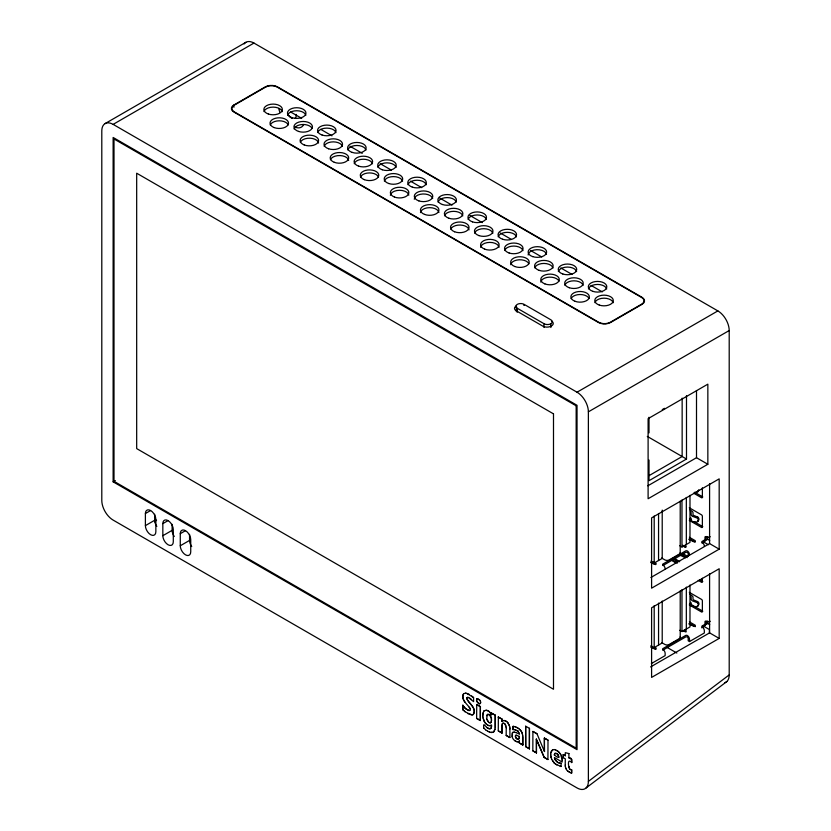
<?xml version="1.0" encoding="UTF-8"?>
<svg xmlns="http://www.w3.org/2000/svg" width="831" height="831" viewBox="0 0 831 831"><rect width="100%" height="100%" fill="white"/><g stroke="black" fill="none" stroke-linecap="round" stroke-linejoin="round"><path stroke-width="1.25" d="M650.922 645.697L654.194 647.588L654.194 605.674M650.922 561.143L654.194 563.034L654.194 516.041M658.557 645.074L658.557 603.119M658.557 560.52L658.557 513.485M662.214 601.01L662.214 642.955L654.194 647.588M662.214 510.099L662.214 558.401L654.194 563.034M680.215 637.367L680.215 590.924M680.215 552.812L680.215 501.207M681.971 589.646L681.971 631.56L679.789 630.293M679.789 545.738L681.971 547.006L681.971 500.013M686.333 587.091L686.333 629.036L681.971 631.56L689.99 626.927L689.99 584.972M686.333 544.482L686.333 497.447M689.99 495.338L689.99 542.373L681.971 547.006M702.372 487.807L702.372 497.208A1.236 0.717 60 0 1 701.499 497.717L693.729 493.23M482.728 715.387L483.663 711.367M495.276 715.221L491.495 713.143L495.276 715.221L495.276 727.478L494.102 731.696M550.673 754.444L550.87 752.824M491.422 726.969L491.578 724.933L489.875 725.795M491.578 726.024L491.235 727.686A4.487 2.586 60 0 1 489.895 728.756M491.36 721.765L491.453 717.901L489.116 714.702M502.215 723.978L501.966 733.025L502.059 725.079M519.095 738.447L519.344 736.401L517.079 735.518M515.48 735.653L515.812 737.751L516.996 738.904M480.578 701.468L480.484 703.265L479.362 703.795M480.723 702.424L480.048 703.722M476.61 699.172L476.61 700.907L477.742 702.756M483.195 712.406L482.811 716.924M550.787 752.876L552.49 749.936M495.151 729.223L493.261 732.371L489.386 732.121M512.218 733.191L512.125 736.754A4.539 2.618 60 0 0 514.067 740.057L515.708 741.19M556.645 753.291C559.876 756.303 559.917 759.918 554.319 754.922L555.191 753.208M554.672 753.862L554.319 754.922M466.908 697.666L466.7 698.362L467.552 697.323M473.701 713.985C476.558 707.399 468.497 703.608 466.793 698.31M463.345 694.082C460.79 700.066 467.386 703.992 470.066 708.438A2.057 1.184 60 0 1 470.086 710.339L468.663 710.547L466.212 709.155A10.19 5.89 60 0 1 462.794 705.342L462.888 705.29A10.19 5.89 60 0 0 466.295 709.103L469.64 710.598M486.654 715.72L487.652 714.38M487.278 714.639L486.654 719.054L489.064 722.534M551.109 751.608L551.649 750.642M512.55 732.641L512.218 736.702M490.83 722.638L491.62 720.3L490.861 716.634M502.121 724.03L502.682 723.282M518.606 739.102L519.178 738.395M483.569 711.419L484.317 710.619M515.822 735.29L515.282 736.359L516.238 738.458M473.078 714.618C477.223 708.968 469.546 703.847 467.012 699.307M477.056 698.736L476.527 700.959L478.594 703.4M518.513 741.605L519.323 740.951L519.323 742.935L522.824 744.96L522.824 736.692M502.059 719.137L498.278 717.06L502.059 719.137L501.966 721.381L502.838 720.674M512.457 732.682L512.997 732.267M154.545 521.743L156.56 520.154M253.964 43.067L113.13 124.38A16.028 9.255 60 0 0 101.797 130.924L101.797 500.459A16.028 9.255 60 0 0 113.13 520.092L577.036 787.933A16.028 9.255 60 0 0 588.379 781.389L729.203 674.907L729.203 330.541A16.028 9.255 60 0 0 717.87 310.908L253.964 43.067A16.028 9.255 60 0 0 244.137 43.95M586.032 788.006L726.865 681.524M105.111 123.58L245.945 42.277M233.906 104.997L265.297 86.871A8.632 4.986 0 0 1 277.502 86.871L642.01 297.311A8.632 4.986 0 0 1 642.01 304.364L610.608 322.48A8.632 4.986 0 0 1 598.403 322.48L233.906 112.04A8.632 4.986 0 0 1 233.906 104.997L233.906 107.292M113.13 481.835L577.036 749.666L577.036 405.299L113.13 137.468L113.13 481.835L115.332 480.557M145.394 513.548A7.396 4.269 60 0 1 150.629 510.525A7.396 4.269 60 0 1 155.854 519.593L155.854 531.674A7.396 4.269 60 0 1 150.629 534.697A7.396 4.269 60 0 1 145.394 525.628L145.394 513.548L150.556 510.566M145.394 525.628L154.68 520.268L154.68 514.233M162.834 523.623A7.396 4.269 60 0 1 168.07 520.601A7.396 4.269 60 0 1 173.295 529.659L173.295 541.739A7.396 4.269 60 0 1 168.07 544.762A7.396 4.269 60 0 1 162.834 535.704L162.834 523.623L167.997 520.642M162.834 535.704L172.121 530.344L172.121 524.299M180.275 533.689A7.396 4.269 60 0 1 185.51 530.666A7.396 4.269 60 0 1 190.735 539.724L190.735 551.815A7.396 4.269 60 0 1 185.51 554.838A7.396 4.269 60 0 1 180.275 545.77L180.275 533.689L185.438 530.708M180.275 545.77L189.561 540.41L189.561 534.364M113.13 124.38L577.036 392.211L717.87 310.908M588.379 781.389L588.379 411.844L729.203 330.541M662.245 409.61L664.468 408.322M649.011 475.654L682.147 456.52L682.147 398.122M686.499 395.608L686.499 459.034L649.011 480.692L649.011 460.042M647.837 485.813L696.503 457.715L707.846 464.259L707.846 384.161L648.107 418.647L648.107 498.745L707.846 464.259M709.705 540.462L707.669 539.288L703.306 541.802L708.396 544.741M662.961 565.527L685.585 552.459A1.236 0.717 0 0 1 687.33 552.459A1.236 0.717 60 0 1 688.203 553.976L688.203 556.24M650.87 577.514L709.591 543.609L719.179 549.156L719.179 478.864L651.597 517.879L651.597 588.171L719.179 549.156M466.783 693.345L473.587 697.583L471.634 695.994M465.038 711.668L462.794 709.664L462.888 705.29M476.724 704.511L480.422 706.651L480.328 720.529L476.63 718.389L476.724 704.511L480.422 706.651M476.63 718.389L480.422 720.477M491.443 714.722L490.082 712.479M485.584 729.753L483.912 728.195M501.966 733.025L498.278 730.885L502.059 732.973M514.129 729.504L513.059 729.628L513.059 726.419L514.057 726.46M513.059 729.628L513.143 726.367M509.839 737.564L506.162 735.435L509.933 737.513L509.87 727.676M525.659 726.221L525.743 746.643L529.44 748.783L529.44 728.309L525.659 726.221L525.659 746.695L529.44 748.783M705.488 624.767L707.669 623.499L709.705 624.673M519.209 732.89L519.261 734.012L518.066 731.187L514.036 729.556M529.44 728.309L529.357 748.835M536.39 752.896L536.431 739.039L536.483 752.844L532.827 750.84L532.91 731.415L536.982 733.763L543.557 749.448M651.369 663.564L665.143 655.617L665.143 653.353A3.085 1.776 60 0 0 662.961 649.582A1.236 0.717 0 0 1 662.961 648.575L685.585 635.507A1.236 0.717 0 0 1 687.33 635.507A3.085 1.776 60 0 1 689.512 639.288L689.512 641.553L688.203 640.794L688.203 638.53A1.236 0.717 60 0 0 687.33 637.013A1.236 0.717 0 0 0 685.585 637.013L662.961 650.081A1.236 0.717 0 0 0 662.764 650.226M689.512 641.553L704.335 632.993L704.335 630.729A3.085 1.776 60 0 0 702.153 626.948A1.236 0.717 0 0 1 702.153 625.94L704.117 624.808A1.236 0.717 -60 0 0 704.989 623.302L704.989 621.785A1.236 0.717 60 0 1 705.862 621.287A3.085 1.776 0 0 0 710.225 621.287M519.323 740.951L519.24 742.987L522.824 744.96M650.58 666.94L709.591 632.869L719.179 638.405L719.179 568.757L651.597 607.773L651.597 677.421L719.179 638.405M536.982 733.763L532.827 731.467M544.44 738.073L544.44 751.546L544.347 738.115L548.003 740.13L547.92 759.544L544.108 757.342L536.296 739.06M548.003 740.13L544.347 738.115M532.827 750.84L536.483 752.844M544.108 757.342L547.92 759.544M563.273 754.579L565.298 755.659L563.273 754.579L563.273 757.727L565.298 758.807L565.215 765.185M568.903 753.634L568.903 757.83C573.473 756.667 571.281 767.948 571.593 759.389M563.273 757.727L563.366 754.538M568.903 757.83L571.676 759.337M561.102 763.388L561.102 766.473L560.208 766.4M561.102 766.473L555.409 764.094M571.676 769.838L571.593 773.059L571.676 769.838L570.388 769.589M484.224 710.671L487.091 710.287M697.562 491.256L697.811 491.142A3.179 2.503 24.9 0 0 698.435 490.706A3.033 2.4 25.5 0 0 698.715 490.332A2.867 2.264 24.9 0 0 698.892 489.906M697.562 520.954L697.811 520.85A3.179 2.503 24.9 0 0 698.435 520.414A3.033 2.4 25.5 0 0 698.715 520.029A2.867 2.264 24.9 0 0 698.892 519.614A2.597 2.046 25.8 0 0 698.892 518.679A2.867 2.254 25.4 0 0 698.715 518.201A3.033 2.379 25.2 0 0 698.414 517.744A3.179 2.524 24.5 0 0 697.822 517.1M697.562 605.508L697.811 605.404A3.179 2.503 24.9 0 0 698.435 604.968A3.033 2.4 25.5 0 0 698.715 604.584A2.867 2.264 24.9 0 0 698.892 604.168A2.597 2.046 25.8 0 0 698.892 603.233A2.867 2.254 25.4 0 0 698.715 602.755A3.033 2.379 25.2 0 0 698.414 602.298A3.179 2.524 24.5 0 0 697.822 601.654L693.511 599.899A2.472 1.537 4.2 0 1 693.002 598.933L693.002 597.427A4.332 2.69 4.1 0 0 692.535 596.18L689.688 594.092M697.334 606.433L694.352 606.661A4.321 2.389 -2.4 0 1 691.205 604.833L691.153 603.161A2.503 1.246 -7 0 0 690.447 602.34M472.257 714.93L473.161 714.567M552.407 749.988L553.415 749.583M490.01 722.928L490.913 722.586M512.914 732.319L514.285 732.059M502.589 723.334L504.261 723.344M555.108 753.26L557.643 753.956L558.816 757.415M502.755 720.726L504.76 720.519M517.692 741.854L518.596 741.553M493.344 732.319L490.976 732.547M490.82 725.515L488.867 725.65M517.848 739.299L518.689 739.06M487.568 714.431L488.618 714.38M515.729 735.342L516.383 735.238M476.973 698.788L479.456 699.66L480.484 701.509M465.755 693.075C460.966 693.21 462.919 699.868 464.996 702.185M553.321 749.635L554.422 749.541M561.185 763.336L557.622 762.463L554.703 758.983M467.583 713.507L472.351 714.878M483.829 728.247C482.655 719.438 486.353 729.94 489.978 728.704A4.487 2.586 60 0 0 491.318 727.634M694.352 492.409L697.334 492.181A3.179 2.503 24.9 0 0 697.957 491.734A3.033 2.4 25.5 0 0 698.237 491.36A2.867 2.264 25 0 0 698.414 490.934A2.597 2.057 24 0 0 698.476 490.248M513.059 726.419L515.262 726.772M503.638 720.446L505.954 721.048M516.726 741.74L517.786 741.803M467.469 697.375L468.445 697.438M488.015 714.348L490.176 715.439M560.406 763.367L557.715 762.411L555.337 760.292M465.661 693.127L469.401 694.425M485.958 710.131L489.282 711.544L491.526 714.67M571.676 773.007L569.121 772.134M471.364 714.899L464.955 711.72M554.339 749.593L555.544 749.801M568.986 753.582L565.298 752.668L565.215 755.701M514.202 732.111L516.093 732.578M516.29 735.279L517.173 735.466M489.303 728.673L486.706 727.385M515.043 729.67L516.072 729.992M488.971 722.586L490.103 722.877M503.295 723.095L505.123 724.04M516.903 738.956L517.942 739.247M515.168 726.824L517.692 727.831M478.511 703.452L479.456 703.743M477.659 698.726L480.048 700.564M571.063 769.786L569.734 769.08M516.009 732.63L519.344 733.96M516.82 741.688L514.794 740.691M487.714 725.131L488.96 725.598M468.352 697.489L473.587 701.624L473.587 697.583M555.451 749.853L557.985 751.203M570.648 772.788L567.417 770.846M688.785 539.329L693.22 541.511A1.236 0.717 0 0 0 694.965 541.511A1.236 0.717 0 0 0 694.965 540.503L689.408 537.304M679.924 555.077L685.461 557.809M650.704 562.504L654.018 564.145A1.236 0.717 0 0 0 655.763 564.145A1.236 0.717 0 0 0 655.763 563.138L653.55 561.86M688.785 623.884L693.22 626.065A1.236 0.717 0 0 0 694.965 626.065A1.236 0.717 0 0 0 694.965 625.057L689.408 621.858M650.704 647.058L654.018 648.699A1.236 0.717 0 0 0 655.763 648.699A1.236 0.717 0 0 0 655.763 647.692M516.446 727.302L518.897 728.621M487.662 731.259L489.469 732.069M692.514 516.321L697.334 518.139A3.179 2.524 24.5 0 1 697.957 518.762A3.033 2.389 25.2 0 1 698.227 519.23M290.486 111.884L301.705 118.366M320.776 129.366L331.985 135.848M349.934 146.204L362.264 153.33M380.214 163.686L391.432 170.168M410.493 181.168L421.712 187.65M439.651 198.007L451.991 205.132M469.941 215.489L482.271 222.615M500.22 232.971L511.439 239.453M530.5 250.453L541.719 256.935M560.78 267.935L571.998 274.417M591.059 285.417L602.278 291.899M550.88 323.747A4.809 2.773 0 0 0 550.797 319.769L524.195 304.406A4.809 2.773 0 0 0 517.308 304.364A4.809 2.773 0 0 0 517.391 308.343L543.993 323.695A4.809 2.773 0 0 0 550.88 323.747L550.88 327.518M647.287 436.4L686.499 459.034M695.038 492.471L702.808 496.959M689.294 507.783L701.499 514.825A1.236 0.717 60 0 1 702.372 516.342L702.372 526.916A1.236 0.717 60 0 1 701.499 527.415L689.294 520.372M689.491 518.97L691.714 520.258M693.927 521.536L702.808 526.657M689.408 538.81L694.965 542.02A1.236 0.717 0 0 1 695.163 542.165M682.75 553.571L687.195 556.136M680.537 553.799L687.195 557.643M671.853 559.865L677.4 563.065M672.549 560.967L675.821 562.857M699.484 579.591L702.808 581.513M661.611 558.006L664.873 559.886A3.085 1.776 0 0 0 669.235 559.886L679.311 554.069A3.085 1.776 0 0 0 680.184 552.584M698.175 580.35L701.499 582.271A1.236 0.717 60 0 0 702.372 581.762L702.372 578.241M651.327 562.088L655.763 564.644M689.294 592.337L701.499 599.38A1.236 0.717 60 0 1 702.372 600.896L702.372 611.471A1.236 0.717 60 0 1 701.499 611.969L689.294 604.926M689.491 603.524L702.808 611.211M703.306 626.023L709.414 629.545L709.414 633.388M689.408 623.364L694.965 626.574A1.236 0.717 0 0 1 695.163 626.719M661.611 642.56L664.873 644.441A3.085 1.776 0 0 0 669.235 644.441L679.311 638.634A3.085 1.776 0 0 0 680.111 636.91M666.732 647.193L676.839 653.031M651.327 646.643L655.763 649.198A1.236 0.717 0 0 1 655.96 649.354M571.676 762.484C567.199 757.54 568.155 766.774 569.827 769.028M544.534 751.494L543.64 749.406M469.525 698.03L471.561 699.536M556.874 764.956L554.204 763.055L551.67 759.077M689.688 509.538L692.535 511.626A4.332 2.69 4.1 0 1 693.002 512.872L693.002 514.379A2.472 1.537 4.2 0 0 693.511 515.334L697.811 517.1M556.666 750.435L559.076 752.169M485.491 729.805L487.755 731.207M505.861 721.1L506.889 721.682M682.729 545.229L685.804 547.307M674.533 558.287L679.654 561.746M677.608 561.87L673.515 559.107A2.503 1.236 66.4 0 0 673.048 558.858M683.757 630.469L685.804 631.861A1.236 0.717 0 0 1 686.001 632.007M487.797 725.079L486.623 724.383A6.118 3.532 60 0 1 484.078 721.163L482.904 716.873M488.171 710.879L489.189 711.596M517.214 730.459L518.149 731.135M518.814 728.662L521.536 731.529L522.408 733.97M690.426 511.667L690.883 512.114A2.493 1.62 7.3 0 1 691.153 512.872L691.153 514.379A4.321 2.618 2 0 0 692.503 516.321M690.426 596.222L690.883 596.668A2.493 1.62 7.3 0 1 691.153 597.427L691.153 598.933A4.321 2.618 2 0 0 692.503 600.886L697.334 602.693A3.179 2.524 24.5 0 1 697.957 603.316M568.29 771.48L566.742 770.098L565.547 767.325M506.796 721.734L508.375 723.25M462.888 709.612L463.885 710.661M519.853 729.545L521.452 731.571M554.298 763.003L552.366 760.5M558.993 752.221L560.811 754.517L562.151 760.272M507.606 722.461L509.59 726.46M488.026 721.692L486.737 719.002M505.04 724.092L506.162 727.759M559.928 753.322L560.717 754.569M469.214 707.223L469.982 708.49M565.849 768.311L566.285 769.215M537.273 741.138L544.191 757.301M508.852 724.248L509.278 725.297M551.576 759.119L550.86 756.023M569.36 768.353L568.986 766.525M522.097 732.682L522.657 735.31M561.434 755.857L562.057 758.755M505.664 725.058L506.037 726.273M483.154 718.348L484.161 721.111A6.118 3.532 60 0 0 486.717 724.331M551.078 757.633L550.766 754.392M554.609 759.035L554.422 757.508L562.151 762.069L562.234 760.22M565.36 766.265L565.464 767.377M509.683 726.408L509.839 729.099M522.741 735.258L522.73 745.012M565.298 765.133L565.277 766.317M709.591 483.549L709.591 543.609M709.591 573.535L709.591 632.869M707.669 536.691L707.669 539.288M707.669 620.934L707.669 623.499M706.298 536.483L706.298 537.989A3.085 1.776 -60 0 1 704.117 541.76L702.153 542.903A1.236 0.717 0 0 0 701.956 543.048M706.298 621.037L706.298 622.544A3.085 1.776 -60 0 1 704.117 626.325L702.153 627.457A1.236 0.717 0 0 0 701.8 627.862M696.503 390.528L696.503 457.715M649.011 417.255L649.011 432.858M543.993 323.695L543.993 327.466M519.261 736.453L519.261 737.388M517.391 308.343L517.391 312.113M516.435 311.739L516.435 305.87A5.869 3.386 0 0 0 515.999 310.649L543.027 326.261A5.869 3.386 0 0 0 551.317 326.012A5.869 3.386 0 0 0 551.753 321.223M506.245 727.707L506.162 735.435M501.966 719.189L501.966 721.381M498.361 717.008L498.278 730.885M495.183 715.273L495.183 727.52M491.578 713.091L491.495 714.743M480.328 706.693L480.328 720.529M462.794 705.342L462.794 709.664M577.036 392.211A16.028 9.255 60 0 1 588.379 411.844M729.203 674.907A16.028 9.255 60 0 1 724.767 682.729M523.727 305.206A5.869 3.386 0 0 1 524.247 305.393M156.841 526.407A7.396 4.269 60 0 1 154.68 520.268M174.281 536.473A7.396 4.269 60 0 1 172.121 530.344M191.722 546.538A7.396 4.269 60 0 1 189.561 540.41M594.923 302.64A9.245 5.339 0 0 1 604.127 298.184A9.245 5.339 0 0 1 613.195 302.733M588.431 288.887A9.245 5.339 0 0 1 597.634 284.431A9.245 5.339 0 0 1 606.703 288.98M571.105 298.641A9.245 5.339 0 0 1 580.038 294.506A9.245 5.339 0 0 1 589.086 298.547M564.841 285.272A9.245 5.339 0 0 1 574.044 280.816A9.245 5.339 0 0 1 583.113 285.365M558.349 271.519A9.245 5.339 0 0 1 567.552 267.063A9.245 5.339 0 0 1 576.621 271.612M540.804 282.104A9.245 5.339 0 0 1 549.229 277.149A9.245 5.339 0 0 1 559.003 281.179M534.749 267.894A9.245 5.339 0 0 1 543.962 263.437A9.245 5.339 0 0 1 553.02 267.998M528.132 254.982A9.245 5.339 0 0 1 536.743 249.705A9.245 5.339 0 0 1 546.528 254.244M510.722 264.725A9.245 5.339 0 0 1 519.136 259.781A9.245 5.339 0 0 1 528.921 263.811M504.666 250.526A9.245 5.339 0 0 1 513.87 246.069A9.245 5.339 0 0 1 522.938 250.63M498.174 236.783A9.245 5.339 0 0 1 507.388 232.327A9.245 5.339 0 0 1 516.446 236.877M480.63 247.358A9.245 5.339 0 0 1 489.781 242.392A9.245 5.339 0 0 1 499.078 247.264M474.584 233.158A9.245 5.339 0 0 1 483.787 228.702A9.245 5.339 0 0 1 492.856 233.251M468.092 219.415A9.245 5.339 0 0 1 477.295 214.959A9.245 5.339 0 0 1 486.364 219.509M450.766 229.159A9.245 5.339 0 0 1 460.426 225.035A9.245 5.339 0 0 1 468.985 229.896M444.502 215.79A9.245 5.339 0 0 1 453.705 211.334A9.245 5.339 0 0 1 462.774 215.883M438.01 202.047A9.245 5.339 0 0 1 447.213 197.591A9.245 5.339 0 0 1 456.281 202.141M420.465 212.622A9.245 5.339 0 0 1 429.606 207.657A9.245 5.339 0 0 1 438.903 212.528M414.285 199.253A9.245 5.339 0 0 1 422.896 193.976A9.245 5.339 0 0 1 432.681 198.516M407.928 184.679A9.245 5.339 0 0 1 417.131 180.223A9.245 5.339 0 0 1 426.199 184.773M390.383 195.254A9.245 5.339 0 0 1 399.524 190.289A9.245 5.339 0 0 1 408.821 195.16M384.327 181.054A9.245 5.339 0 0 1 393.541 176.598A9.245 5.339 0 0 1 402.599 181.148M377.845 167.301A9.245 5.339 0 0 1 387.049 162.845A9.245 5.339 0 0 1 396.107 167.405M360.509 177.055A9.245 5.339 0 0 1 369.442 172.921A9.245 5.339 0 0 1 378.5 176.961M354.245 163.686A9.245 5.339 0 0 1 363.448 159.23A9.245 5.339 0 0 1 372.517 163.78M347.753 149.933A9.245 5.339 0 0 1 356.966 145.477A9.245 5.339 0 0 1 366.024 150.037M330.426 159.687A9.245 5.339 0 0 1 340.087 155.563A9.245 5.339 0 0 1 348.656 160.425M324.163 146.318A9.245 5.339 0 0 1 333.366 141.862A9.245 5.339 0 0 1 342.434 146.412M317.671 132.565A9.245 5.339 0 0 1 326.874 128.109A9.245 5.339 0 0 1 335.942 132.659M300.344 142.319A9.245 5.339 0 0 1 310.005 138.195A9.245 5.339 0 0 1 318.564 143.057M294.081 128.95A9.245 5.339 0 0 1 302.557 124.505A9.245 5.339 0 0 1 312.02 128.223M287.588 115.197A9.245 5.339 0 0 1 296.792 110.741A9.245 5.339 0 0 1 305.86 115.291M270.262 124.951A9.245 5.339 0 0 1 279.185 120.807A9.245 5.339 0 0 1 288.243 124.858M263.998 111.572A9.245 5.339 0 0 1 273.202 107.116A9.245 5.339 0 0 1 282.26 111.676M292.211 118.449A6.783 3.916 60 0 1 291.452 118.085M290.705 117.587A6.783 3.916 60 0 1 288.066 114.501M296.189 114.418A6.783 3.916 60 0 1 294.849 118.418M303.71 124.432A15.415 8.902 60 0 1 295.057 127.101M279.839 112.133A15.415 8.902 60 0 1 278.749 108.466M698.237 521.068A3.033 2.4 25.5 0 1 697.957 521.442A3.179 2.503 24.9 0 1 697.334 521.889L694.352 522.107A4.321 2.389 -2.4 0 1 691.205 520.279L691.153 518.606A2.503 1.246 -7 0 0 690.447 517.786M698.237 519.23A2.867 2.254 25.1 0 1 698.414 519.707A2.597 2.046 25.8 0 1 698.414 520.642M698.414 520.746A2.867 2.254 25.1 0 1 698.237 521.162M704.335 546.175A3.085 1.776 60 0 0 702.153 542.394A1.236 0.717 0 0 1 702.153 541.386L704.117 540.254A1.236 0.717 -60 0 0 704.989 538.748L704.989 537.231A1.236 0.717 60 0 1 705.862 536.733A3.085 1.776 0 0 0 710.225 536.733M689.512 554.734A3.085 1.776 60 0 0 687.33 550.953A1.236 0.717 0 0 0 685.585 550.953L662.961 564.02A1.236 0.717 0 0 0 662.961 565.028A3.085 1.776 60 0 1 665.143 568.799M685.804 545.79A1.236 0.717 0 0 1 685.804 546.798A1.236 0.717 0 0 1 684.058 546.798M697.334 606.443A3.179 2.503 24.9 0 0 697.957 605.996A3.033 2.4 25.5 0 0 698.237 605.622M698.237 603.784A2.867 2.254 25.1 0 1 698.414 604.262A2.597 2.046 25.8 0 1 698.414 605.197M698.414 605.3A2.867 2.254 25.1 0 1 698.237 605.716M697.936 603.327A3.033 2.389 25.2 0 1 698.227 603.784M685.804 630.345A1.236 0.717 0 0 1 685.804 631.352A1.236 0.717 0 0 1 684.058 631.352M265.64 87.068L234.249 105.194A8.144 4.695 0 0 0 234.249 111.842L598.756 322.283A8.144 4.695 0 0 0 610.266 322.283L641.657 304.156A8.144 4.695 0 0 0 641.657 297.508L277.159 87.068A8.144 4.695 0 0 0 265.64 87.068M576.163 405.808L114.003 138.974L114.003 481.326L576.163 748.16L576.163 405.808M553.498 413.859L136.679 173.212L136.679 448.605L553.498 689.252L553.498 413.859M599.348 305.102A9.245 5.339 0 0 0 613.288 300.552A9.245 5.339 0 0 0 599.494 295.846A9.245 5.339 0 0 0 599.348 305.102M592.856 291.349A9.245 5.339 0 0 0 606.807 286.799A9.245 5.339 0 0 0 593.002 282.104A9.245 5.339 0 0 0 592.856 291.349M574.938 301.248A9.245 5.339 0 0 0 589.335 297.197A9.245 5.339 0 0 0 576.06 292.024A9.245 5.339 0 0 0 574.938 301.248M569.266 287.734A9.245 5.339 0 0 0 583.206 283.174A9.245 5.339 0 0 0 569.412 278.478A9.245 5.339 0 0 0 569.266 287.734M562.774 273.981A9.245 5.339 0 0 0 576.714 269.431A9.245 5.339 0 0 0 562.919 264.736A9.245 5.339 0 0 0 562.774 273.981M544.856 283.88A9.245 5.339 0 0 0 559.253 279.829A9.245 5.339 0 0 0 545.977 274.656A9.245 5.339 0 0 0 544.856 283.88M539.174 270.366A9.245 5.339 0 0 0 553.124 265.806A9.245 5.339 0 0 0 539.319 261.111A9.245 5.339 0 0 0 539.174 270.366M532.692 256.613A9.245 5.339 0 0 0 546.632 252.063A9.245 5.339 0 0 0 532.837 247.368A9.245 5.339 0 0 0 532.692 256.613M514.773 266.512A9.245 5.339 0 0 0 529.17 262.451A9.245 5.339 0 0 0 515.895 257.278A9.245 5.339 0 0 0 514.773 266.512M509.091 252.988A9.245 5.339 0 0 0 523.042 248.438A9.245 5.339 0 0 0 509.237 243.743A9.245 5.339 0 0 0 509.091 252.988M502.599 239.245A9.245 5.339 0 0 0 516.55 234.695A9.245 5.339 0 0 0 502.745 230A9.245 5.339 0 0 0 502.599 239.245M484.691 249.144A9.245 5.339 0 0 0 499.088 245.083A9.245 5.339 0 0 0 485.803 239.91A9.245 5.339 0 0 0 484.691 249.144M479.009 235.62A9.245 5.339 0 0 0 492.96 231.07A9.245 5.339 0 0 0 479.155 226.375A9.245 5.339 0 0 0 479.009 235.62M472.517 221.877A9.245 5.339 0 0 0 486.467 217.327A9.245 5.339 0 0 0 472.662 212.622A9.245 5.339 0 0 0 472.517 221.877M454.599 231.766A9.245 5.339 0 0 0 469.006 227.715A9.245 5.339 0 0 0 455.72 222.542A9.245 5.339 0 0 0 454.599 231.766M448.927 218.252A9.245 5.339 0 0 0 462.867 213.702A9.245 5.339 0 0 0 449.072 209.007A9.245 5.339 0 0 0 448.927 218.252M442.435 204.509A9.245 5.339 0 0 0 456.385 199.959A9.245 5.339 0 0 0 442.58 195.254A9.245 5.339 0 0 0 442.435 204.509M424.516 214.398A9.245 5.339 0 0 0 438.913 210.347A9.245 5.339 0 0 0 425.638 205.174A9.245 5.339 0 0 0 424.516 214.398M418.845 200.884A9.245 5.339 0 0 0 432.785 196.334A9.245 5.339 0 0 0 418.99 191.639A9.245 5.339 0 0 0 418.845 200.884M412.353 187.141A9.245 5.339 0 0 0 426.293 182.581A9.245 5.339 0 0 0 412.498 177.886A9.245 5.339 0 0 0 412.353 187.141M382.27 169.763A9.245 5.339 0 0 0 396.21 165.213A9.245 5.339 0 0 0 382.416 160.518A9.245 5.339 0 0 0 382.27 169.763M364.352 179.662A9.245 5.339 0 0 0 378.749 175.611A9.245 5.339 0 0 0 365.474 170.438A9.245 5.339 0 0 0 364.352 179.662M388.752 183.516A9.245 5.339 0 0 0 402.703 178.966A9.245 5.339 0 0 0 388.898 174.271A9.245 5.339 0 0 0 388.752 183.516M394.434 197.03A9.245 5.339 0 0 0 408.831 192.979A9.245 5.339 0 0 0 395.556 187.806A9.245 5.339 0 0 0 394.434 197.03M358.67 166.148A9.245 5.339 0 0 0 372.62 161.598A9.245 5.339 0 0 0 358.815 156.893A9.245 5.339 0 0 0 358.67 166.148M352.178 152.395A9.245 5.339 0 0 0 366.128 147.845A9.245 5.339 0 0 0 352.323 143.15A9.245 5.339 0 0 0 352.178 152.395M334.27 162.294A9.245 5.339 0 0 0 348.667 158.243A9.245 5.339 0 0 0 335.381 153.07A9.245 5.339 0 0 0 334.27 162.294M328.588 148.78A9.245 5.339 0 0 0 342.528 144.23A9.245 5.339 0 0 0 328.733 139.525A9.245 5.339 0 0 0 328.588 148.78M322.096 135.027A9.245 5.339 0 0 0 336.046 130.477A9.245 5.339 0 0 0 322.241 125.782A9.245 5.339 0 0 0 322.096 135.027M304.177 144.926A9.245 5.339 0 0 0 318.585 140.875A9.245 5.339 0 0 0 305.299 135.702A9.245 5.339 0 0 0 304.177 144.926M298.506 131.412A9.245 5.339 0 0 0 312.446 126.852A9.245 5.339 0 0 0 298.651 122.157A9.245 5.339 0 0 0 298.506 131.412M292.013 117.659A9.245 5.339 0 0 0 305.953 113.109A9.245 5.339 0 0 0 292.159 108.414A9.245 5.339 0 0 0 292.013 117.659M274.095 127.559A9.245 5.339 0 0 0 288.492 123.507A9.245 5.339 0 0 0 275.217 118.334A9.245 5.339 0 0 0 274.095 127.559M268.413 114.044A9.245 5.339 0 0 0 282.363 109.484A9.245 5.339 0 0 0 268.569 104.789A9.245 5.339 0 0 0 268.413 114.044"/></g></svg>
